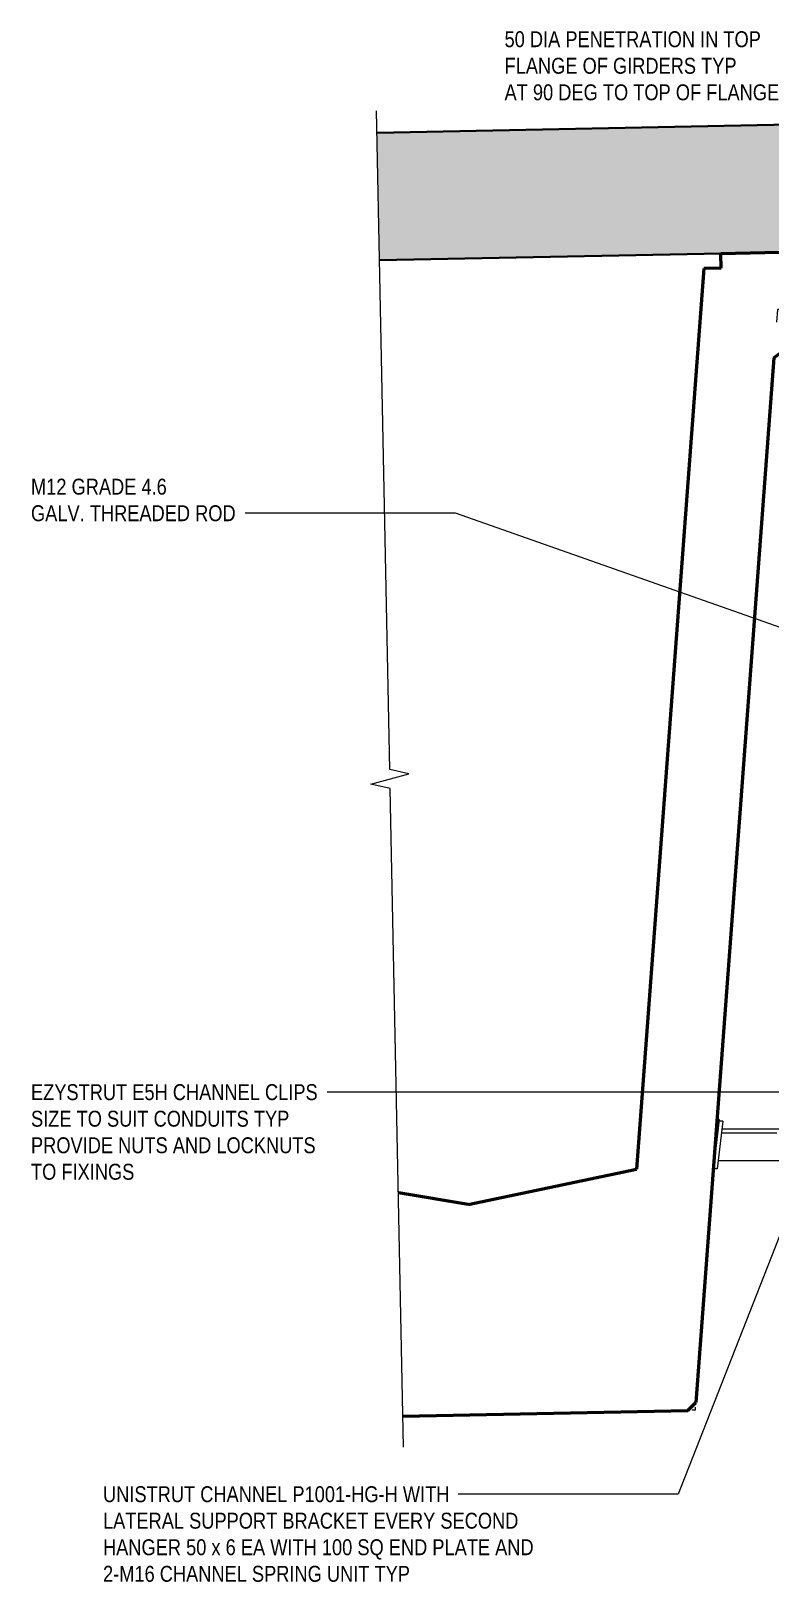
# Model space of a CAD drawing. Header units: metres. Extents: x 0.2 to 10.3, y 2.7 to 5.5.
# Drawn here: x 7.042 to 8.204, y 3.034 to 5.469 of the extents above; entities that cross this region are included whole.
import ezdxf

# ---------------------------------------------------------------- set-up
doc = ezdxf.new("R2010")
doc.units = ezdxf.units.M
doc.linetypes.add('JacobsDash', pattern=[0.0045, 0.003, -0.0015])
for name, color, linetype, lineweight in [('A-DETL', 7, 'Continuous', 13), ('A-DETL-GENF', 7, 'Continuous', 9), ('G-ANNO-TEXT', 7, 'Continuous', 9)]:
    doc.layers.add(name, color=color, linetype=linetype, lineweight=lineweight)
doc.styles.add('Arial Narrow_2', font='ARIALN.TTF', dxfattribs={"height": 0.025})

# ---------------------------------------------------------------- blocks, each defined once
blk = doc.blocks.new('1815 DEEP SUPER-T GIRDER_2D - 1815 DEEP SUPER-T GIRDER_2D-7372020-DRG-2873256 - TYPE 8 HANGER _12X100 DIA_')
at = {"layer": 'A-DETL-GENF', "lineweight": 50}
for p, q in [((0.4267, 0.0602), (0.99, 0.0602)), ((0.4267, 0.037), (0.4267, 0.0602)), ((0.99, -0.0168), (0.99, 0.0602)), ((0.3993, 0.037), (0.2655, -1.3748)), ((0.4267, 0.037), (0.3993, 0.037)), ((0.977, -0.0298), (0.99, -0.0168)), ((0.5063, -0.1056), (0.6139, -0.0298)), ((0.6139, -0.0298), (0.977, -0.0298)), ((0.5063, -0.1056), (0.3512, -1.7429)), ((0, -1.4248), (0.2655, -1.3748)), ((0, -1.4248), (-0.1094, -1.4042)), ((0.3381, -1.7548), (0.3512, -1.7429)), ((-0.1094, -1.7548), (0.3381, -1.7548))]:
    blk.add_line(p, q, dxfattribs=at)
at = {"layer": 'A-DETL-GENF', "color": 8, "true_color": 0x808080}
for p, q in [((0.5135, -0.0298), (0.5116, -0.0496)), ((0.5335, -0.0298), (0.5135, -0.0298)), ((0.3501, -1.7548), (0.3506, -1.7499)), ((0.3501, -1.7548), (0.3451, -1.7548))]:
    blk.add_line(p, q, dxfattribs=at)
blk = doc.blocks.new('CS_DET_BreakLine_ViewScale - CS_Std BreakLine-7262363-DRG-2873256 - TYPE 8 HANGER _12X100 DIA_')
at = {"layer": 'A-DETL-GENF'}
for p, q in [((1.0118, 0.03), (1.0043, 0)), ((1.0268, -0.03), (1.0118, 0.03)), ((1.0043, 0), (-0.03, 0)), ((1.0343, 0), (1.0268, -0.03)), ((2.0686, 0), (1.0343, 0))]:
    blk.add_line(p, q, dxfattribs=at)

msp = doc.modelspace()

# ---------------------------------------------------------------- hatches: boundary and pattern name
at = {"layer": 'A-DETL-GENF'}
h = msp.add_hatch(dxfattribs=at)
h.set_pattern_fill('FP_1', color=256, style=0, pattern_type=2)
h.set_pattern_definition([(50, (12.246914, 0), (0.0925501, -0.0080936), [0.00968, -0.10645]), (355, (12.24691, 0), (-0.0178988, 0.0970593), [0.00774, -0.08516]), (100.451, (12.254624, -0.00067), (0.0746521, 0.0889572), [0.00822, -0.09047]), (46.184, (12.24691, 0.02581), (0.137706, -0.0213563), [0.01452, -0.15968]), (96.636, (12.2584, 0.02403), (0.1206032, 0.1256891), [0.01234, -0.1357]), (351.184, (12.24691, 0.02581), (0.1205986, 0.1256918), [0.01161, -0.12774]), (21, (12.259814, 0.01935), (0.0770223, -0.05194804), [0.00968, -0.10645]), (326, (12.25981, 0.01935), (0.0314006, 0.0935675), [0.00774, -0.08516]), (71.451, (12.266234, 0.01503), (0.1084195, 0.0416117), [0.00822, -0.09047]), (37.5, (12.246914, 0), (0.00156777, 0.04294984), [0.00034, -0.08379, 0.00034, -0.08612, -0.08548]), (37.5, (12.246914, 0), (0.00156777, 0.04294984), [-0.17058, 0.00034, -0.08515]), (7.5, (12.246914, 0), (0.0339471, 0.0508964), [0.00034, -0.04895, 0.00034, -0.08186, -0.03258]), (7.5, (12.246914, 0), (0.0339471, 0.0508964), [-0.13148, 0.00034, -0.03225]), (327.5, (12.218144, 0), (0.06888044, -0.00291612), [0.00034, -0.03192, 0.00034, -0.10031, -0.13355]), (327.5, (12.218144, 0), (0.06888044, -0.00291612), [-0.1329, 0.00034, -0.13321]), (317.5, (12.205234, 0), (0.07524634, 0.0129182), [0.00034, -0.0416, 0.00034, -0.0665, -0.09484]), (317.5, (12.205234, 0), (0.07524634, 0.0129182), [-0.10877, 0.00034, -0.0945])])
h.paths.add_polyline_path([(7.589, 5.1089), (9.7063, 5.1512), (9.7024, 5.3512), (7.585, 5.3088)])

# ---------------------------------------------------------------- linework, layer by layer
at = {"layer": 'A-DETL', "lineweight": 35}
for p, q in [((7.585, 5.3088), (9.7024, 5.3512)), ((7.589, 5.1089), (9.7063, 5.1512))]:
    msp.add_line(p, q, dxfattribs=at)
at = {"layer": 'A-DETL'}
for p, q in [((8.122, 3.7598), (8.1127, 3.6786)), ((8.122, 3.7598), (8.1188, 3.7598)), ((8.1278, 3.7572), (8.1192, 3.6822)), ((8.1278, 3.7572), (8.122, 3.7572)), ((8.3611, 3.7447), (8.1263, 3.7447)), ((8.1192, 3.6822), (8.1131, 3.6822)), ((8.213, 3.6952), (8.1206, 3.6952))]:
    msp.add_line(p, q, dxfattribs=at)
at = {"layer": 'A-DETL', "linetype": 'JacobsDash'}
msp.add_line((8.1256, 3.7387), (8.213, 3.7387), dxfattribs=at)
at = {"layer": 'A-DETL', "linetype": 'JacobsDash', "lineweight": 9}
msp.add_line((9.2731, 3.6952), (8.123, 3.6952), dxfattribs=at)
at = {"layer": 'G-ANNO-TEXT'}
for p, q in [((7.3786, 4.7117), (7.378, 4.7117)), ((7.708, 4.7117), (7.3786, 4.7117)), ((8.5129, 4.4283), (7.708, 4.7117)), ((7.5068, 3.8028), (7.5068, 3.8028)), ((8.3664, 3.8028), (7.5068, 3.8028)), ((8.2486, 3.6568), (8.0578, 3.1716)), ((7.8464, 3.1716), (7.7126, 3.1716)), ((8.0578, 3.1716), (7.8464, 3.1716))]:
    msp.add_line(p, q, dxfattribs=at)

# ---------------------------------------------------------------- block references
at = {"layer": 'A-DETL-GENF', "rotation": 271.1457923046129}
msp.add_blockref('CS_DET_BreakLine_ViewScale - CS_Std BreakLine-7262363-DRG-2873256 - TYPE 8 HANGER _12X100 DIA_', (7.5849, 5.3136), dxfattribs=at)
at = {"layer": 'A-DETL-GENF', "color": 8, "true_color": 0x808080, "rotation": 1.145792304612802}
msp.add_blockref('1815 DEEP SUPER-T GIRDER_2D - 1815 DEEP SUPER-T GIRDER_2D-7372020-DRG-2873256 - TYPE 8 HANGER _12X100 DIA_', (7.6997, 5.0509), dxfattribs=at)

# ---------------------------------------------------------------- texts
at = {"layer": 'G-ANNO-TEXT', "char_height": 0.025, "attachment_point": 1, "style": 'Arial Narrow_2', "bg_fill": 3, "box_fill_scale": 1, "bg_fill_color": 256, "bg_fill_transparency": 0}
for s, insert in [('50 DIA PENETRATION IN TOP ', (7.7852, 5.4684)), ('FLANGE OF GIRDERS TYP', (7.7852, 5.4267)), ('M12 GRADE 4.6', (7.0415, 4.7659)), ('GALV. THREADED ROD', (7.0415, 4.7242)), ('SIZE TO SUIT CONDUITS TYP ', (7.0415, 3.7736)), ('PROVIDE NUTS AND LOCKNUTS ', (7.0415, 3.7319)), ('TO FIXINGS', (7.0415, 3.6903)), ('UNISTRUT CHANNEL P1001-HG-H WITH', (7.1546, 3.1841)), ('LATERAL SUPPORT BRACKET EVERY SECOND ', (7.1546, 3.1425)), ('HANGER 50 x 6 EA WITH 100 SQ END PLATE AND ', (7.1546, 3.1008))]:
    msp.add_mtext(s, dxfattribs=dict(at, insert=insert))

# ---------------------------------------------------------------- next in the draw order: texts
for s, insert in [('AT 90 DEG TO TOP OF FLANGE', (7.7852, 5.385)), ('EZYSTRUT E5H CHANNEL CLIPS ', (7.0415, 3.8153)), ('2-M16 CHANNEL SPRING UNIT TYP', (7.1546, 3.0591))]:
    msp.add_mtext(s, dxfattribs=dict(at, insert=insert))

doc.saveas('drawing.dxf')
